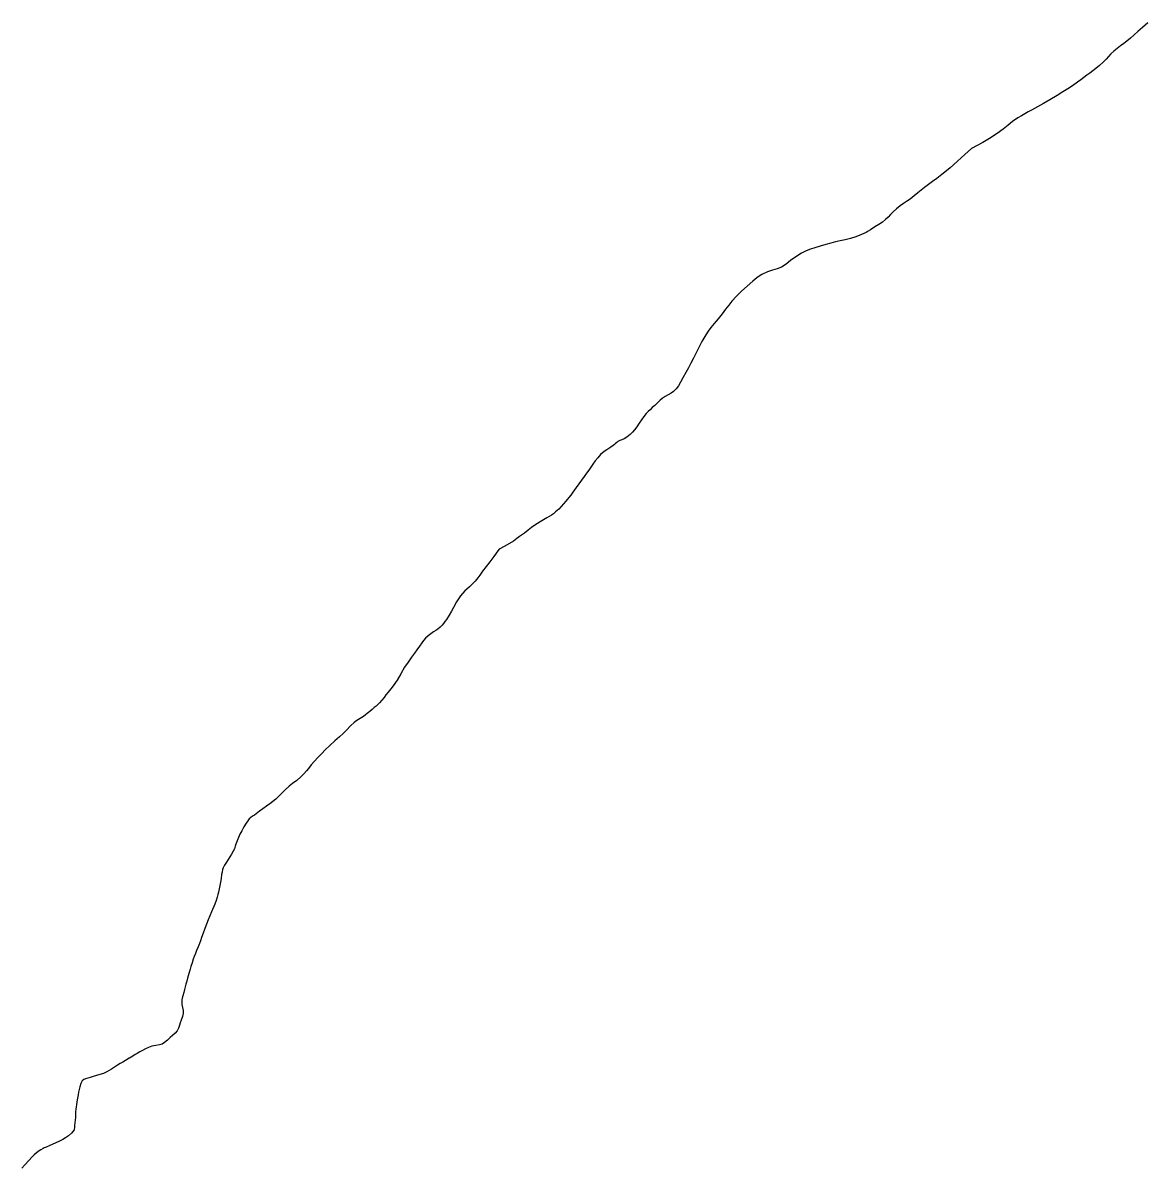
# Model space of a CAD drawing. Header units: inches. Extents: x 11258954 to 11313122, y 3645444 to 3695200.
# Drawn here: x 11303935 to 11305531, y 3659120 to 3660748 of the extents above; entities that cross this region are included whole.
import ezdxf

# ---------------------------------------------------------------- set-up
doc = ezdxf.new("R2010")
doc.units = ezdxf.units.IN
doc.header["$MEASUREMENT"] = 0
for name, color, linetype in [('SchoolBoardDistrict', 253, 'Continuous'), ('SchoolZone_Elementary', 251, 'Continuous'), ('SchoolZone_High', 63, 'Continuous'), ('SchoolZone_Middle', 154, 'Continuous')]:
    doc.layers.add(name, color=color, linetype=linetype)

msp = doc.modelspace()

# ---------------------------------------------------------------- linework, layer by layer
at = {"layer": 'SchoolBoardDistrict'}
msp.add_lwpolyline([(11305534.594, 3660748.375), (11305527.1875, 3660742.0625), (11305520.594, 3660736.3125), (11305515.0315, 3660731.3125), (11305510.0315, 3660726.8125), (11305504.969, 3660722.625), (11305500.5625, 3660719.3125), (11305495.9065, 3660715.8125), (11305491.0625, 3660712.125), (11305486.1565, 3660708), (11305482.1875, 3660704.1875), (11305478.7815, 3660700.5625), (11305475.2815, 3660696.75), (11305470.9375, 3660692.375), (11305465.6565, 3660687.5625), (11305460.875, 3660683.5625), (11305456.375, 3660680.125), (11305451.9065, 3660676.8125), (11305447.875, 3660673.8125), (11305443.6565, 3660670.6875), (11305439.219, 3660667.4375), (11305434.5, 3660664), (11305427.3125, 3660659), (11305420.6875, 3660654.6875), (11305413.75, 3660650.3125), (11305405.5, 3660645.1875), (11305395.125, 3660638.875), (11305386, 3660633.625), (11305377.469, 3660628.9375), (11305369.0625, 3660624.375), (11305364.4065, 3660621.8125), (11305359.625, 3660619.1875), (11305354.719, 3660616.25), (11305349.6565, 3660613.125), (11305342.219, 3660607.9375), (11305335.8125, 3660602.875), (11305328.969, 3660597.375), (11305320.219, 3660590.9375), (11305309.469, 3660583.8125), (11305300.125, 3660578.3125), (11305291.75, 3660573.875), (11305283.8125, 3660569.9375), (11305279.0625, 3660565.5625), (11305274.1875, 3660561.0625), (11305269.125, 3660556.375), (11305263.7815, 3660551.5), (11305258.375, 3660546.625), (11305253.4065, 3660542.25), (11305248.125, 3660537.8125), (11305241.7815, 3660532.6875), (11305234.6565, 3660527.25), (11305228.3125, 3660522.75), (11305222.469, 3660518.625), (11305216.9375, 3660514.5), (11305212.25, 3660510.6875), (11305207.375, 3660506.5625), (11305202.219, 3660502.25), (11305196.5315, 3660497.875), (11305191.5625, 3660494.375), (11305187.094, 3660491.4375), (11305182.469, 3660488.25), (11305177.125, 3660484.0625), (11305172.344, 3660479.75), (11305168.469, 3660475.75), (11305165.094, 3660472.125), (11305161.719, 3660468.8125), (11305157.25, 3660465.1875), (11305152.1565, 3660461.75), (11305146.5, 3660458.1875), (11305140.2815, 3660454.25), (11305136.875, 3660452.125), (11305133.844, 3660450.4375), (11305130.7815, 3660448.875), (11305127.2815, 3660447.25), (11305119.25, 3660444.0625), (11305111.594, 3660441.8125), (11305104.1875, 3660440), (11305097.0625, 3660438.4375), (11305090.469, 3660436.8125), (11305083.75, 3660435.0625), (11305076.5, 3660433.0625), (11305068.4375, 3660430.8125), (11305061.0625, 3660428.6875), (11305054.7815, 3660426.625), (11305048.719, 3660424.125), (11305042.0315, 3660420.8125), (11305033.7815, 3660415.6875), (11305026.625, 3660410.3125), (11305020.0315, 3660405.25), (11305013.4065, 3660401.1875), (11305007.344, 3660398.75), (11305000.7815, 3660396.6875), (11304993.5625, 3660394.1875), (11304985.594, 3660390.5625), (11304981.6565, 3660388.1875), (11304978.5, 3660385.9375), (11304975.719, 3660383.5625), (11304972.7815, 3660381), (11304964.6875, 3660373.9375), (11304956.844, 3660366.75), (11304949.5315, 3660359.5625), (11304942.969, 3660352.375), (11304938.5, 3660346.875), (11304934.094, 3660341.0625), (11304929.2815, 3660334.75), (11304923.5315, 3660327.5625), (11304920.5625, 3660324), (11304918.0625, 3660321.0625), (11304915.719, 3660318.1875), (11304913.125, 3660314.9375), (11304909.375, 3660309.8125), (11304906.094, 3660304.8125), (11304903.1875, 3660299.9375), (11304900.5315, 3660295.125), (11304897.6875, 3660289.625), (11304894.844, 3660284), (11304891.844, 3660278), (11304888.5, 3660271.5), (11304884.625, 3660264.1875), (11304881.1565, 3660257.875), (11304877.5625, 3660251.375), (11304873.3125, 3660243.5), (11304870.0315, 3660237.4375), (11304866.969, 3660232.1875), (11304863.7815, 3660227.875), (11304860.094, 3660224.25), (11304856.5315, 3660221.8125), (11304852.5625, 3660219.5), (11304848.2815, 3660217), (11304843.875, 3660214.0625), (11304840.9375, 3660211.75), (11304838.5, 3660209.5), (11304836.094, 3660207.125), (11304833.2815, 3660204.4375), (11304829.7815, 3660201.1875), (11304826.6875, 3660198.25), (11304823.875, 3660195.4375), (11304821.2815, 3660192.625), (11304817.9065, 3660188.375), (11304814.625, 3660183.8125), (11304811.25, 3660178.9375), (11304807.6565, 3660173.8125), (11304804.594, 3660169.6875), (11304801.6875, 3660166.125), (11304798.1875, 3660162.75), (11304793.4375, 3660159), (11304789.875, 3660156.8125), (11304786.6565, 3660155.4375), (11304783.719, 3660154.375), (11304781.0315, 3660153), (11304779.375, 3660151.75), (11304777.75, 3660150.3125), (11304776.0625, 3660148.75), (11304774.219, 3660147.1875), (11304771.094, 3660144.9375), (11304768.094, 3660143.125), (11304765, 3660141.25), (11304761.625, 3660139), (11304756.4375, 3660134.5625), (11304752.2815, 3660130), (11304748.719, 3660125.3125), (11304745.4065, 3660120.5625), (11304742.469, 3660116.4375), (11304739.4375, 3660112.25), (11304736.2815, 3660107.875), (11304733, 3660103.375), (11304729.0625, 3660097.8125), (11304725.5, 3660092.8125), (11304721.625, 3660087.375), (11304716.7815, 3660080.75), (11304713.8125, 3660076.75), (11304711.2815, 3660073.5), (11304709, 3660070.625), (11304706.7815, 3660067.9375), (11304703.7815, 3660064.4375), (11304700.469, 3660060.75), (11304696.719, 3660056.875), (11304692.375, 3660052.75), (11304689.25, 3660050.1875), (11304686.4065, 3660048.1875), (11304683.4375, 3660046.375), (11304679.969, 3660044.3125), (11304675.0625, 3660041.375), (11304670.594, 3660038.8125), (11304666.5, 3660036.4375), (11304662.75, 3660034.125), (11304658.094, 3660030.8125), (11304653.375, 3660027.125), (11304647.9065, 3660022.8125), (11304640.9375, 3660017.6875), (11304637.4065, 3660015.1875), (11304634.719, 3660013.125), (11304632.469, 3660011.125), (11304620.0315, 3660004.1875), (11304612.1875, 3660000), (11304610.2815, 3659997.375), (11304604.375, 3659989.4375), (11304598.625, 3659981.875), (11304593.6565, 3659975.375), (11304588.594, 3659968.5625), (11304584.625, 3659962.875), (11304581.8125, 3659959.0625), (11304578, 3659954.5), (11304573.625, 3659949.875), (11304569.9065, 3659946.3125), (11304566.344, 3659943.125), (11304563.219, 3659940.4375), (11304557.2815, 3659933.625), (11304551.5315, 3659924.8125), (11304547.0315, 3659916.6875), (11304544.25, 3659911.5625), (11304540.8125, 3659905.875), (11304537.0315, 3659900.0625), (11304534.9375, 3659897.125), (11304532.844, 3659894.375), (11304530.8125, 3659891.875), (11304528.0315, 3659889), (11304524.7815, 3659886.25), (11304522.0315, 3659884.25), (11304518.875, 3659882.25), (11304515.0315, 3659879.5625), (11304511.0315, 3659876.4375), (11304507.5625, 3659873.1875), (11304504.625, 3659869.875), (11304502.219, 3659866.875), (11304498.8125, 3659862.0625), (11304495.0315, 3659856.5), (11304491.8125, 3659851.875), (11304487.594, 3659846.1875), (11304482.625, 3659839.3125), (11304477.625, 3659831.875), (11304472.0625, 3659822.5625), (11304466.9065, 3659813.75), (11304461.4065, 3659805.625), (11304457.8125, 3659801.1875), (11304454, 3659796.6875), (11304450.8125, 3659792.625), (11304448.3125, 3659789.125), (11304445.344, 3659785.125), (11304442, 3659781.25), (11304439.5, 3659778.75), (11304436.9375, 3659776.5625), (11304434.4065, 3659774.4375), (11304431.5625, 3659772.0625), (11304428.6565, 3659769.625), (11304426.4065, 3659767.625), (11304424.469, 3659766), (11304421.875, 3659764.0625), (11304419, 3659762.0625), (11304414.25, 3659758.9375), (11304409.875, 3659756.125), (11304406, 3659753.4375), (11304400.469, 3659748.5), (11304394.844, 3659742.625), (11304390.4065, 3659737.8125), (11304385.219, 3659732.9375), (11304378.4065, 3659727.125), (11304371.219, 3659720.8125), (11304364.875, 3659714.75), (11304359.1875, 3659708.9375), (11304354, 3659703.4375), (11304349.469, 3659698.5), (11304344.719, 3659692.9375), (11304340.8125, 3659688.0625), (11304337.9375, 3659684.375), (11304334.344, 3659680.25), (11304330.1875, 3659676.0625), (11304324.1875, 3659670.9375), (11304318.375, 3659666.5), (11304313.594, 3659662.8125), (11304307.6875, 3659657.375), (11304300.844, 3659650.5625), (11304294.4065, 3659644.4375), (11304290.4065, 3659641.1875), (11304285.875, 3659637.8125), (11304281.1875, 3659634.4375), (11304276.1875, 3659630.75), (11304271.344, 3659627.125), (11304266.594, 3659623.625), (11304263.969, 3659621.75), (11304261.25, 3659619.9375), (11304259, 3659618.4375), (11304256.75, 3659616.4375), (11304254.4375, 3659613.5625), (11304252.1875, 3659610.25), (11304248.8125, 3659604.75), (11304245.9375, 3659599.4375), (11304243.4065, 3659594.4375), (11304241.3125, 3659589.8125), (11304239.2815, 3659584.8125), (11304237.7815, 3659580.4375), (11304236.8125, 3659577.375), (11304235.5625, 3659573.875), (11304234, 3659570.25), (11304231.6565, 3659565.9375), (11304229.094, 3659562.0625), (11304226.594, 3659558.4375), (11304224.125, 3659554.5625), (11304221.6875, 3659550.375), (11304219.7815, 3659546.8125), (11304218.7815, 3659544.0625), (11304218, 3659540.6875), (11304217.375, 3659537), (11304216.5625, 3659531.5625), (11304215.844, 3659526.4375), (11304215, 3659521.4375), (11304214.0315, 3659516.8125), (11304213, 3659512.1875), (11304212.1875, 3659508.625), (11304211.1875, 3659505), (11304209.625, 3659500.3125), (11304207.7815, 3659495), (11304202.9065, 3659483.875), (11304198.094, 3659472.4375), (11304193.375, 3659460.1875), (11304191.094, 3659453.8125), (11304188.969, 3659447.6875), (11304187.375, 3659443), (11304185.9375, 3659439.1875), (11304183.9375, 3659434.25), (11304181.7815, 3659429), (11304180.0315, 3659424.75), (11304178.4375, 3659420.6875), (11304176.969, 3659416.625), (11304175.3125, 3659411.5), (11304173.75, 3659406.3125), (11304172.594, 3659402.375), (11304171.219, 3659397.8125), (11304169.4065, 3659391.6875), (11304167.6875, 3659385.5), (11304166.5, 3659381.0625), (11304165.5, 3659377.1875), (11304164.594, 3659373.375), (11304163.5625, 3659369.125), (11304162.4065, 3659364.75), (11304161.375, 3659361.1875), (11304160.9065, 3659358.75), (11304160.75, 3659355.6875), (11304160.969, 3659352.375), (11304161.75, 3659347.875), (11304162.5625, 3659343.75), (11304162.7815, 3659339.8125), (11304161.625, 3659335.0625), (11304159.6875, 3659330.125), (11304158.1875, 3659326), (11304157.25, 3659322.75), (11304155.875, 3659318.8125), (11304153.969, 3659315), (11304151.125, 3659311.25), (11304147.75, 3659308.1875), (11304144.1875, 3659305.1875), (11304140.1875, 3659301.75), (11304136.1875, 3659298.375), (11304132.969, 3659296), (11304129.0315, 3659294.6875), (11304123.625, 3659293.875), (11304117.969, 3659292.8125), (11304113.3125, 3659291.25), (11304109.0625, 3659289.1875), (11304104.7815, 3659286.8125), (11304100.9375, 3659284.6875), (11304097.25, 3659282.6875), (11304094.5625, 3659281.1875), (11304090.9375, 3659278.9375), (11304086.4965, 3659276.1085), (11304086.0315, 3659275.8125), (11304080.7815, 3659272.5625), (11304076.7815, 3659270.25), (11304074.198, 3659268.8525), (11304072.969, 3659268.1875), (11304069.1565, 3659266), (11304064.8125, 3659263.3125), (11304060.625, 3659260.5), (11304057.5625, 3659258.1875), (11304054.1875, 3659256.25), (11304049.2815, 3659254.25), (11304043.969, 3659252.5625), (11304039.2815, 3659251.25), (11304034.844, 3659250), (11304030.375, 3659248.5625), (11304027.125, 3659247.375), (11304023.9375, 3659246.3125), (11304022.8125, 3659246), (11304021.375, 3659245.5625), (11304019.0625, 3659243.625), (11304017.1875, 3659239.6875), (11304015.75, 3659235.1875), (11304014.6565, 3659231.25), (11304013.844, 3659227.625), (11304013.1565, 3659224), (11304012.375, 3659218.9375), (11304011.6565, 3659213.8125), (11304010.969, 3659209.75), (11304010.4375, 3659206.8125), (11304009.9375, 3659203.1875), (11304009.5625, 3659199.375), (11304009.4375, 3659195.5), (11304009.375, 3659191.75), (11304009.1565, 3659187.75), (11304008.6875, 3659183.9375), (11304008.2815, 3659180.3125), (11304008.375, 3659177.5625), (11304007.4375, 3659173.8125), (11304004.0315, 3659169.4375), (11303999.5625, 3659165.375), (11303995.5625, 3659162.5625), (11303991.6565, 3659160.4375), (11303987.75, 3659158.5625), (11303980.5625, 3659155.1875), (11303973.1565, 3659151.75), (11303966.75, 3659149), (11303964.969, 3659148.1875), (11303963.625, 3659147.625), (11303960.094, 3659145.6875), (11303956.5625, 3659143.375), (11303953.4375, 3659140.875), (11303950.6565, 3659138.3125), (11303948.1565, 3659135.75), (11303943.0315, 3659130.3125), (11303937.6875, 3659124.4375), (11303933.344, 3659119.5625)], dxfattribs=at)
at = {"layer": 'SchoolZone_Elementary'}
msp.add_polyline3d([(11305534.594, 3660748.375, 0), (11305527.1875, 3660742.0625, 0), (11305520.594, 3660736.3125, 0), (11305515.0315, 3660731.3125, 0), (11305510.0315, 3660726.8125, 0), (11305504.969, 3660722.625, 0), (11305500.5625, 3660719.3125, 0), (11305495.9065, 3660715.8125, 0), (11305491.0625, 3660712.125, 0), (11305486.1565, 3660708, 0), (11305482.1875, 3660704.1875, 0), (11305478.7815, 3660700.5625, 0), (11305475.2815, 3660696.75, 0), (11305470.9375, 3660692.375, 0), (11305465.6565, 3660687.5625, 0), (11305460.875, 3660683.5625, 0), (11305456.375, 3660680.125, 0), (11305451.9065, 3660676.8125, 0), (11305447.875, 3660673.8125, 0), (11305443.6565, 3660670.6875, 0), (11305439.219, 3660667.4375, 0), (11305434.5, 3660664, 0), (11305427.3125, 3660659, 0), (11305420.6875, 3660654.6875, 0), (11305413.75, 3660650.3125, 0), (11305405.5, 3660645.1875, 0), (11305395.125, 3660638.875, 0), (11305386, 3660633.625, 0), (11305377.469, 3660628.9375, 0), (11305369.0625, 3660624.375, 0), (11305364.4065, 3660621.8125, 0), (11305359.625, 3660619.1875, 0), (11305354.719, 3660616.25, 0), (11305349.6565, 3660613.125, 0), (11305342.219, 3660607.9375, 0), (11305335.8125, 3660602.875, 0), (11305328.969, 3660597.375, 0), (11305320.219, 3660590.9375, 0), (11305309.469, 3660583.8125, 0), (11305300.125, 3660578.3125, 0), (11305291.75, 3660573.875, 0), (11305283.8125, 3660569.9375, 0), (11305279.0625, 3660565.5625, 0), (11305274.1875, 3660561.0625, 0), (11305269.125, 3660556.375, 0), (11305263.7815, 3660551.5, 0), (11305258.375, 3660546.625, 0), (11305253.4065, 3660542.25, 0), (11305248.125, 3660537.8125, 0), (11305241.7815, 3660532.6875, 0), (11305234.6565, 3660527.25, 0), (11305228.3125, 3660522.75, 0), (11305222.469, 3660518.625, 0), (11305216.9375, 3660514.5, 0), (11305212.25, 3660510.6875, 0), (11305207.375, 3660506.5625, 0), (11305202.219, 3660502.25, 0), (11305196.5315, 3660497.875, 0), (11305191.5625, 3660494.375, 0), (11305187.094, 3660491.4375, 0), (11305182.469, 3660488.25, 0), (11305177.125, 3660484.0625, 0), (11305172.344, 3660479.75, 0), (11305168.469, 3660475.75, 0), (11305165.094, 3660472.125, 0), (11305161.719, 3660468.8125, 0), (11305157.25, 3660465.1875, 0), (11305152.1565, 3660461.75, 0), (11305146.5, 3660458.1875, 0), (11305140.2815, 3660454.25, 0), (11305136.875, 3660452.125, 0), (11305133.844, 3660450.4375, 0), (11305130.7815, 3660448.875, 0), (11305127.2815, 3660447.25, 0), (11305119.25, 3660444.0625, 0), (11305111.594, 3660441.8125, 0), (11305104.1875, 3660440, 0), (11305097.0625, 3660438.4375, 0), (11305090.469, 3660436.8125, 0), (11305083.75, 3660435.0625, 0), (11305076.5, 3660433.0625, 0), (11305068.4375, 3660430.8125, 0), (11305061.0625, 3660428.6875, 0), (11305054.7815, 3660426.625, 0), (11305048.719, 3660424.125, 0), (11305042.0315, 3660420.8125, 0), (11305033.7815, 3660415.6875, 0), (11305026.625, 3660410.3125, 0), (11305020.0315, 3660405.25, 0), (11305013.4065, 3660401.1875, 0), (11305007.344, 3660398.75, 0), (11305000.7815, 3660396.6875, 0), (11304993.5625, 3660394.1875, 0), (11304985.594, 3660390.5625, 0), (11304981.6565, 3660388.1875, 0), (11304978.5, 3660385.9375, 0), (11304975.719, 3660383.5625, 0), (11304972.7815, 3660381, 0), (11304964.6875, 3660373.9375, 0), (11304956.844, 3660366.75, 0), (11304949.5315, 3660359.5625, 0), (11304942.969, 3660352.375, 0), (11304938.5, 3660346.875, 0), (11304934.094, 3660341.0625, 0), (11304929.2815, 3660334.75, 0), (11304923.5315, 3660327.5625, 0), (11304920.5625, 3660324, 0), (11304918.0625, 3660321.0625, 0), (11304915.719, 3660318.1875, 0), (11304913.125, 3660314.9375, 0), (11304909.375, 3660309.8125, 0), (11304906.094, 3660304.8125, 0), (11304903.1875, 3660299.9375, 0), (11304900.5315, 3660295.125, 0), (11304897.6875, 3660289.625, 0), (11304894.844, 3660284, 0), (11304891.844, 3660278, 0), (11304888.5, 3660271.5, 0), (11304884.625, 3660264.1875, 0), (11304881.1565, 3660257.875, 0), (11304877.5625, 3660251.375, 0), (11304873.3125, 3660243.5, 0), (11304870.0315, 3660237.4375, 0), (11304866.969, 3660232.1875, 0), (11304863.7815, 3660227.875, 0), (11304860.094, 3660224.25, 0), (11304856.5315, 3660221.8125, 0), (11304852.5625, 3660219.5, 0), (11304848.2815, 3660217, 0), (11304843.875, 3660214.0625, 0), (11304840.9375, 3660211.75, 0), (11304838.5, 3660209.5, 0), (11304836.094, 3660207.125, 0), (11304833.2815, 3660204.4375, 0), (11304829.7815, 3660201.1875, 0), (11304826.6875, 3660198.25, 0), (11304823.875, 3660195.4375, 0), (11304821.2815, 3660192.625, 0), (11304817.9065, 3660188.375, 0), (11304814.625, 3660183.8125, 0), (11304811.25, 3660178.9375, 0), (11304807.6565, 3660173.8125, 0), (11304804.594, 3660169.6875, 0), (11304801.6875, 3660166.125, 0), (11304798.1875, 3660162.75, 0), (11304793.4375, 3660159, 0), (11304789.875, 3660156.8125, 0), (11304786.6565, 3660155.4375, 0), (11304783.719, 3660154.375, 0), (11304781.0315, 3660153, 0), (11304779.375, 3660151.75, 0), (11304777.75, 3660150.3125, 0), (11304776.0625, 3660148.75, 0), (11304774.219, 3660147.1875, 0), (11304771.094, 3660144.9375, 0), (11304768.094, 3660143.125, 0), (11304765, 3660141.25, 0), (11304761.625, 3660139, 0), (11304756.4375, 3660134.5625, 0), (11304752.2815, 3660130, 0), (11304748.719, 3660125.3125, 0), (11304745.4065, 3660120.5625, 0), (11304742.469, 3660116.4375, 0), (11304739.4375, 3660112.25, 0), (11304736.2815, 3660107.875, 0), (11304733, 3660103.375, 0), (11304729.0625, 3660097.8125, 0), (11304725.5, 3660092.8125, 0), (11304721.625, 3660087.375, 0), (11304716.7815, 3660080.75, 0), (11304713.8125, 3660076.75, 0), (11304711.2815, 3660073.5, 0), (11304709, 3660070.625, 0), (11304706.7815, 3660067.9375, 0), (11304703.7815, 3660064.4375, 0), (11304700.469, 3660060.75, 0), (11304696.719, 3660056.875, 0), (11304692.375, 3660052.75, 0), (11304689.25, 3660050.1875, 0), (11304686.4065, 3660048.1875, 0), (11304683.4375, 3660046.375, 0), (11304679.969, 3660044.3125, 0), (11304675.0625, 3660041.375, 0), (11304670.594, 3660038.8125, 0), (11304666.5, 3660036.4375, 0), (11304662.75, 3660034.125, 0), (11304658.094, 3660030.8125, 0), (11304653.375, 3660027.125, 0), (11304647.9065, 3660022.8125, 0), (11304640.9375, 3660017.6875, 0), (11304637.4065, 3660015.1875, 0), (11304634.719, 3660013.125, 0), (11304632.469, 3660011.125, 0), (11304620.0315, 3660004.1875, 0), (11304612.1875, 3660000, 0), (11304610.2815, 3659997.375, 0), (11304604.375, 3659989.4375, 0), (11304598.625, 3659981.875, 0), (11304593.6565, 3659975.375, 0), (11304588.594, 3659968.5625, 0), (11304584.625, 3659962.875, 0), (11304581.8125, 3659959.0625, 0), (11304578, 3659954.5, 0), (11304573.625, 3659949.875, 0), (11304569.9065, 3659946.3125, 0), (11304566.344, 3659943.125, 0), (11304563.219, 3659940.4375, 0), (11304557.2815, 3659933.625, 0), (11304551.5315, 3659924.8125, 0), (11304547.0315, 3659916.6875, 0), (11304544.25, 3659911.5625, 0), (11304540.8125, 3659905.875, 0), (11304537.0315, 3659900.0625, 0), (11304534.9375, 3659897.125, 0), (11304532.844, 3659894.375, 0), (11304530.8125, 3659891.875, 0), (11304528.0315, 3659889, 0), (11304524.7815, 3659886.25, 0), (11304522.0315, 3659884.25, 0), (11304518.875, 3659882.25, 0), (11304515.0315, 3659879.5625, 0), (11304511.0315, 3659876.4375, 0), (11304507.5625, 3659873.1875, 0), (11304504.625, 3659869.875, 0), (11304502.219, 3659866.875, 0), (11304498.8125, 3659862.0625, 0), (11304495.0315, 3659856.5, 0), (11304491.8125, 3659851.875, 0), (11304487.594, 3659846.1875, 0), (11304482.625, 3659839.3125, 0), (11304477.625, 3659831.875, 0), (11304472.0625, 3659822.5625, 0), (11304466.9065, 3659813.75, 0), (11304461.4065, 3659805.625, 0), (11304457.8125, 3659801.1875, 0), (11304454, 3659796.6875, 0), (11304450.8125, 3659792.625, 0), (11304448.3125, 3659789.125, 0), (11304445.344, 3659785.125, 0), (11304442, 3659781.25, 0), (11304439.5, 3659778.75, 0), (11304436.9375, 3659776.5625, 0), (11304434.4065, 3659774.4375, 0), (11304431.5625, 3659772.0625, 0), (11304428.6565, 3659769.625, 0), (11304426.4065, 3659767.625, 0), (11304424.469, 3659766, 0), (11304421.875, 3659764.0625, 0), (11304419, 3659762.0625, 0), (11304414.25, 3659758.9375, 0), (11304409.875, 3659756.125, 0), (11304406, 3659753.4375, 0), (11304400.469, 3659748.5, 0), (11304394.844, 3659742.625, 0), (11304390.4065, 3659737.8125, 0), (11304385.219, 3659732.9375, 0), (11304378.4065, 3659727.125, 0), (11304371.219, 3659720.8125, 0), (11304364.875, 3659714.75, 0), (11304359.1875, 3659708.9375, 0), (11304354, 3659703.4375, 0), (11304349.469, 3659698.5, 0), (11304344.719, 3659692.9375, 0), (11304340.8125, 3659688.0625, 0), (11304337.9375, 3659684.375, 0), (11304334.344, 3659680.25, 0), (11304330.1875, 3659676.0625, 0), (11304324.1875, 3659670.9375, 0), (11304318.375, 3659666.5, 0), (11304313.594, 3659662.8125, 0), (11304307.6875, 3659657.375, 0), (11304300.844, 3659650.5625, 0), (11304294.4065, 3659644.4375, 0), (11304290.4065, 3659641.1875, 0), (11304285.875, 3659637.8125, 0), (11304281.1875, 3659634.4375, 0), (11304276.1875, 3659630.75, 0), (11304271.344, 3659627.125, 0), (11304266.594, 3659623.625, 0), (11304263.969, 3659621.75, 0), (11304261.25, 3659619.9375, 0), (11304259, 3659618.4375, 0), (11304256.75, 3659616.4375, 0), (11304254.4375, 3659613.5625, 0), (11304252.1875, 3659610.25, 0), (11304248.8125, 3659604.75, 0), (11304245.9375, 3659599.4375, 0), (11304243.4065, 3659594.4375, 0), (11304241.3125, 3659589.8125, 0), (11304239.2815, 3659584.8125, 0), (11304237.7815, 3659580.4375, 0), (11304236.8125, 3659577.375, 0), (11304235.5625, 3659573.875, 0), (11304234, 3659570.25, 0), (11304231.6565, 3659565.9375, 0), (11304229.094, 3659562.0625, 0), (11304226.594, 3659558.4375, 0), (11304224.125, 3659554.5625, 0), (11304221.6875, 3659550.375, 0), (11304219.7815, 3659546.8125, 0), (11304218.7815, 3659544.0625, 0), (11304218, 3659540.6875, 0), (11304217.375, 3659537, 0), (11304216.5625, 3659531.5625, 0), (11304215.844, 3659526.4375, 0), (11304215, 3659521.4375, 0), (11304214.0315, 3659516.8125, 0), (11304213, 3659512.1875, 0), (11304212.1875, 3659508.625, 0), (11304211.1875, 3659505, 0), (11304209.625, 3659500.3125, 0), (11304207.7815, 3659495, 0), (11304202.9065, 3659483.875, 0), (11304198.094, 3659472.4375, 0), (11304193.375, 3659460.1875, 0), (11304191.094, 3659453.8125, 0), (11304188.969, 3659447.6875, 0), (11304187.375, 3659443, 0), (11304185.9375, 3659439.1875, 0), (11304183.9375, 3659434.25, 0), (11304181.7815, 3659429, 0), (11304180.0315, 3659424.75, 0), (11304178.4375, 3659420.6875, 0), (11304176.969, 3659416.625, 0), (11304175.3125, 3659411.5, 0), (11304173.75, 3659406.3125, 0), (11304172.594, 3659402.375, 0), (11304171.219, 3659397.8125, 0), (11304169.4065, 3659391.6875, 0), (11304167.8045, 3659385.9205, 0), (11304167.6875, 3659385.5, 0), (11304166.5, 3659381.0625, 0), (11304165.5, 3659377.1875, 0), (11304164.594, 3659373.375, 0), (11304163.5625, 3659369.125, 0), (11304162.4065, 3659364.75, 0), (11304161.375, 3659361.1875, 0), (11304160.9065, 3659358.75, 0), (11304160.75, 3659355.6875, 0), (11304160.969, 3659352.375, 0), (11304161.75, 3659347.875, 0), (11304162.5625, 3659343.75, 0), (11304162.7815, 3659339.8125, 0), (11304161.625, 3659335.0625, 0), (11304159.6875, 3659330.125, 0), (11304158.1875, 3659326, 0), (11304157.25, 3659322.75, 0), (11304155.875, 3659318.8125, 0), (11304153.969, 3659315, 0), (11304151.125, 3659311.25, 0), (11304147.75, 3659308.1875, 0), (11304144.1875, 3659305.1875, 0), (11304140.1875, 3659301.75, 0), (11304136.1875, 3659298.375, 0), (11304132.969, 3659296, 0), (11304129.0315, 3659294.6875, 0), (11304123.625, 3659293.875, 0), (11304117.969, 3659292.8125, 0), (11304113.3125, 3659291.25, 0), (11304109.0625, 3659289.1875, 0), (11304104.7815, 3659286.8125, 0), (11304100.9375, 3659284.6875, 0), (11304097.25, 3659282.6875, 0), (11304094.5625, 3659281.1875, 0), (11304090.9375, 3659278.9375, 0), (11304086.0315, 3659275.8125, 0), (11304080.7815, 3659272.5625, 0), (11304076.7815, 3659270.25, 0), (11304072.969, 3659268.1875, 0), (11304069.1565, 3659266, 0), (11304064.8125, 3659263.3125, 0), (11304060.625, 3659260.5, 0), (11304057.5625, 3659258.1875, 0), (11304054.1875, 3659256.25, 0), (11304049.2815, 3659254.25, 0), (11304043.969, 3659252.5625, 0), (11304039.2815, 3659251.25, 0), (11304034.844, 3659250, 0), (11304030.375, 3659248.5625, 0), (11304027.125, 3659247.375, 0), (11304023.9375, 3659246.3125, 0), (11304023.048, 3659246.0655, 0), (11304022.8125, 3659246, 0), (11304021.375, 3659245.5625, 0), (11304019.0625, 3659243.625, 0), (11304017.1875, 3659239.6875, 0), (11304015.75, 3659235.1875, 0), (11304014.6565, 3659231.25, 0), (11304013.844, 3659227.625, 0), (11304013.1565, 3659224, 0), (11304012.375, 3659218.9375, 0), (11304011.6565, 3659213.8125, 0), (11304010.969, 3659209.75, 0), (11304010.4375, 3659206.8125, 0), (11304009.9375, 3659203.1875, 0), (11304009.5625, 3659199.375, 0), (11304009.4375, 3659195.5, 0), (11304009.375, 3659191.75, 0), (11304009.1565, 3659187.75, 0), (11304008.6875, 3659183.9375, 0), (11304008.2815, 3659180.3125, 0), (11304008.375, 3659177.5625, 0), (11304007.4375, 3659173.8125, 0), (11304004.0315, 3659169.4375, 0), (11303999.5625, 3659165.375, 0), (11303995.5625, 3659162.5625, 0), (11303991.6565, 3659160.4375, 0), (11303987.75, 3659158.5625, 0), (11303980.5625, 3659155.1875, 0), (11303973.1565, 3659151.75, 0), (11303966.75, 3659149, 0), (11303964.969, 3659148.1875, 0), (11303963.625, 3659147.625, 0), (11303960.094, 3659145.6875, 0), (11303956.5625, 3659143.375, 0), (11303953.4375, 3659140.875, 0), (11303950.6565, 3659138.3125, 0), (11303948.1565, 3659135.75, 0), (11303943.0315, 3659130.3125, 0), (11303937.6875, 3659124.4375, 0), (11303933.344, 3659119.5625, 0)], dxfattribs=at)
at = {"layer": 'SchoolZone_High'}
msp.add_polyline3d([(11305534.594, 3660748.375, 0), (11305527.1875, 3660742.0625, 0), (11305520.594, 3660736.3125, 0), (11305515.0315, 3660731.3125, 0), (11305510.0315, 3660726.8125, 0), (11305504.969, 3660722.625, 0), (11305500.5625, 3660719.3125, 0), (11305495.9065, 3660715.8125, 0), (11305491.0625, 3660712.125, 0), (11305486.1565, 3660708, 0), (11305482.1875, 3660704.1875, 0), (11305478.7815, 3660700.5625, 0), (11305475.2815, 3660696.75, 0), (11305470.9375, 3660692.375, 0), (11305465.6565, 3660687.5625, 0), (11305460.875, 3660683.5625, 0), (11305456.375, 3660680.125, 0), (11305451.9065, 3660676.8125, 0), (11305447.875, 3660673.8125, 0), (11305443.6565, 3660670.6875, 0), (11305439.219, 3660667.4375, 0), (11305434.5, 3660664, 0), (11305427.3125, 3660659, 0), (11305420.6875, 3660654.6875, 0), (11305413.75, 3660650.3125, 0), (11305405.5, 3660645.1875, 0), (11305395.125, 3660638.875, 0), (11305386, 3660633.625, 0), (11305377.469, 3660628.9375, 0), (11305369.0625, 3660624.375, 0), (11305364.4065, 3660621.8125, 0), (11305359.625, 3660619.1875, 0), (11305354.719, 3660616.25, 0), (11305349.6565, 3660613.125, 0), (11305342.219, 3660607.9375, 0), (11305335.8125, 3660602.875, 0), (11305328.969, 3660597.375, 0), (11305320.219, 3660590.9375, 0), (11305309.469, 3660583.8125, 0), (11305300.125, 3660578.3125, 0), (11305291.75, 3660573.875, 0), (11305283.8125, 3660569.9375, 0), (11305279.0625, 3660565.5625, 0), (11305274.1875, 3660561.0625, 0), (11305269.125, 3660556.375, 0), (11305263.7815, 3660551.5, 0), (11305258.375, 3660546.625, 0), (11305253.4065, 3660542.25, 0), (11305248.125, 3660537.8125, 0), (11305241.7815, 3660532.6875, 0), (11305234.6565, 3660527.25, 0), (11305228.3125, 3660522.75, 0), (11305222.469, 3660518.625, 0), (11305216.9375, 3660514.5, 0), (11305212.25, 3660510.6875, 0), (11305207.375, 3660506.5625, 0), (11305202.219, 3660502.25, 0), (11305196.5315, 3660497.875, 0), (11305191.5625, 3660494.375, 0), (11305187.094, 3660491.4375, 0), (11305182.469, 3660488.25, 0), (11305177.125, 3660484.0625, 0), (11305172.344, 3660479.75, 0), (11305168.469, 3660475.75, 0), (11305165.094, 3660472.125, 0), (11305161.719, 3660468.8125, 0), (11305157.25, 3660465.1875, 0), (11305152.1565, 3660461.75, 0), (11305146.5, 3660458.1875, 0), (11305140.2815, 3660454.25, 0), (11305136.875, 3660452.125, 0), (11305133.844, 3660450.4375, 0), (11305130.7815, 3660448.875, 0), (11305127.2815, 3660447.25, 0), (11305119.25, 3660444.0625, 0), (11305111.594, 3660441.8125, 0), (11305104.1875, 3660440, 0), (11305097.0625, 3660438.4375, 0), (11305090.469, 3660436.8125, 0), (11305083.75, 3660435.0625, 0), (11305076.5, 3660433.0625, 0), (11305068.4375, 3660430.8125, 0), (11305061.0625, 3660428.6875, 0), (11305054.7815, 3660426.625, 0), (11305048.719, 3660424.125, 0), (11305042.0315, 3660420.8125, 0), (11305033.7815, 3660415.6875, 0), (11305026.625, 3660410.3125, 0), (11305020.0315, 3660405.25, 0), (11305013.4065, 3660401.1875, 0), (11305007.344, 3660398.75, 0), (11305000.7815, 3660396.6875, 0), (11304993.5625, 3660394.1875, 0), (11304985.594, 3660390.5625, 0), (11304981.6565, 3660388.1875, 0), (11304978.5, 3660385.9375, 0), (11304975.719, 3660383.5625, 0), (11304972.7815, 3660381, 0), (11304964.6875, 3660373.9375, 0), (11304956.844, 3660366.75, 0), (11304949.5315, 3660359.5625, 0), (11304942.969, 3660352.375, 0), (11304938.5, 3660346.875, 0), (11304934.094, 3660341.0625, 0), (11304929.2815, 3660334.75, 0), (11304923.5315, 3660327.5625, 0), (11304920.5625, 3660324, 0), (11304918.0625, 3660321.0625, 0), (11304915.719, 3660318.1875, 0), (11304913.125, 3660314.9375, 0), (11304909.375, 3660309.8125, 0), (11304906.094, 3660304.8125, 0), (11304903.1875, 3660299.9375, 0), (11304900.5315, 3660295.125, 0), (11304897.6875, 3660289.625, 0), (11304894.844, 3660284, 0), (11304891.844, 3660278, 0), (11304888.5, 3660271.5, 0), (11304884.625, 3660264.1875, 0), (11304881.1565, 3660257.875, 0), (11304877.5625, 3660251.375, 0), (11304873.3125, 3660243.5, 0), (11304870.0315, 3660237.4375, 0), (11304866.969, 3660232.1875, 0), (11304863.7815, 3660227.875, 0), (11304860.094, 3660224.25, 0), (11304856.5315, 3660221.8125, 0), (11304852.5625, 3660219.5, 0), (11304848.2815, 3660217, 0), (11304843.875, 3660214.0625, 0), (11304840.9375, 3660211.75, 0), (11304838.5, 3660209.5, 0), (11304836.094, 3660207.125, 0), (11304833.2815, 3660204.4375, 0), (11304829.7815, 3660201.1875, 0), (11304826.6875, 3660198.25, 0), (11304823.875, 3660195.4375, 0), (11304821.2815, 3660192.625, 0), (11304817.9065, 3660188.375, 0), (11304814.625, 3660183.8125, 0), (11304811.25, 3660178.9375, 0), (11304807.6565, 3660173.8125, 0), (11304804.594, 3660169.6875, 0), (11304801.6875, 3660166.125, 0), (11304798.1875, 3660162.75, 0), (11304793.4375, 3660159, 0), (11304789.875, 3660156.8125, 0), (11304786.6565, 3660155.4375, 0), (11304783.719, 3660154.375, 0), (11304781.0315, 3660153, 0), (11304779.375, 3660151.75, 0), (11304777.75, 3660150.3125, 0), (11304776.0625, 3660148.75, 0), (11304774.219, 3660147.1875, 0), (11304771.094, 3660144.9375, 0), (11304768.094, 3660143.125, 0), (11304765, 3660141.25, 0), (11304761.625, 3660139, 0), (11304756.4375, 3660134.5625, 0), (11304752.2815, 3660130, 0), (11304748.719, 3660125.3125, 0), (11304745.4065, 3660120.5625, 0), (11304742.469, 3660116.4375, 0), (11304739.4375, 3660112.25, 0), (11304736.2815, 3660107.875, 0), (11304733, 3660103.375, 0), (11304729.0625, 3660097.8125, 0), (11304725.5, 3660092.8125, 0), (11304721.625, 3660087.375, 0), (11304716.7815, 3660080.75, 0), (11304713.8125, 3660076.75, 0), (11304711.2815, 3660073.5, 0), (11304709, 3660070.625, 0), (11304706.7815, 3660067.9375, 0), (11304703.7815, 3660064.4375, 0), (11304700.469, 3660060.75, 0), (11304696.719, 3660056.875, 0), (11304692.375, 3660052.75, 0), (11304689.25, 3660050.1875, 0), (11304686.4065, 3660048.1875, 0), (11304683.4375, 3660046.375, 0), (11304679.969, 3660044.3125, 0), (11304675.0625, 3660041.375, 0), (11304670.594, 3660038.8125, 0), (11304666.5, 3660036.4375, 0), (11304662.75, 3660034.125, 0), (11304658.094, 3660030.8125, 0), (11304653.375, 3660027.125, 0), (11304647.9065, 3660022.8125, 0), (11304640.9375, 3660017.6875, 0), (11304637.4065, 3660015.1875, 0), (11304634.719, 3660013.125, 0), (11304632.469, 3660011.125, 0), (11304620.0315, 3660004.1875, 0), (11304612.1875, 3660000, 0), (11304610.2815, 3659997.375, 0), (11304604.375, 3659989.4375, 0), (11304598.625, 3659981.875, 0), (11304593.6565, 3659975.375, 0), (11304588.594, 3659968.5625, 0), (11304584.625, 3659962.875, 0), (11304581.8125, 3659959.0625, 0), (11304578, 3659954.5, 0), (11304573.625, 3659949.875, 0), (11304569.9065, 3659946.3125, 0), (11304566.344, 3659943.125, 0), (11304563.219, 3659940.4375, 0), (11304557.2815, 3659933.625, 0), (11304551.5315, 3659924.8125, 0), (11304547.0315, 3659916.6875, 0), (11304544.25, 3659911.5625, 0), (11304540.8125, 3659905.875, 0), (11304537.0315, 3659900.0625, 0), (11304534.9375, 3659897.125, 0), (11304532.844, 3659894.375, 0), (11304530.8125, 3659891.875, 0), (11304528.0315, 3659889, 0), (11304524.7815, 3659886.25, 0), (11304522.0315, 3659884.25, 0), (11304518.875, 3659882.25, 0), (11304515.0315, 3659879.5625, 0), (11304511.0315, 3659876.4375, 0), (11304507.5625, 3659873.1875, 0), (11304504.625, 3659869.875, 0), (11304502.219, 3659866.875, 0), (11304498.8125, 3659862.0625, 0), (11304495.0315, 3659856.5, 0), (11304491.8125, 3659851.875, 0), (11304487.594, 3659846.1875, 0), (11304482.625, 3659839.3125, 0), (11304477.625, 3659831.875, 0), (11304472.0625, 3659822.5625, 0), (11304466.9065, 3659813.75, 0), (11304461.4065, 3659805.625, 0), (11304457.8125, 3659801.1875, 0), (11304454, 3659796.6875, 0), (11304450.8125, 3659792.625, 0), (11304448.3125, 3659789.125, 0), (11304445.344, 3659785.125, 0), (11304442, 3659781.25, 0), (11304439.5, 3659778.75, 0), (11304436.9375, 3659776.5625, 0), (11304434.4065, 3659774.4375, 0), (11304431.5625, 3659772.0625, 0), (11304428.6565, 3659769.625, 0), (11304426.4065, 3659767.625, 0), (11304424.469, 3659766, 0), (11304421.875, 3659764.0625, 0), (11304419, 3659762.0625, 0), (11304414.25, 3659758.9375, 0), (11304409.875, 3659756.125, 0), (11304406, 3659753.4375, 0), (11304400.469, 3659748.5, 0), (11304394.844, 3659742.625, 0), (11304390.4065, 3659737.8125, 0), (11304385.219, 3659732.9375, 0), (11304378.4065, 3659727.125, 0), (11304371.219, 3659720.8125, 0), (11304364.875, 3659714.75, 0), (11304359.1875, 3659708.9375, 0), (11304354, 3659703.4375, 0), (11304349.469, 3659698.5, 0), (11304344.719, 3659692.9375, 0), (11304340.8125, 3659688.0625, 0), (11304337.9375, 3659684.375, 0), (11304334.344, 3659680.25, 0), (11304330.1875, 3659676.0625, 0), (11304324.1875, 3659670.9375, 0), (11304318.375, 3659666.5, 0), (11304313.594, 3659662.8125, 0), (11304307.6875, 3659657.375, 0), (11304300.844, 3659650.5625, 0), (11304294.4065, 3659644.4375, 0), (11304290.4065, 3659641.1875, 0), (11304285.875, 3659637.8125, 0), (11304281.1875, 3659634.4375, 0), (11304276.1875, 3659630.75, 0), (11304271.344, 3659627.125, 0), (11304266.594, 3659623.625, 0), (11304263.969, 3659621.75, 0), (11304261.25, 3659619.9375, 0), (11304259, 3659618.4375, 0), (11304256.75, 3659616.4375, 0), (11304254.4375, 3659613.5625, 0), (11304252.1875, 3659610.25, 0), (11304248.8125, 3659604.75, 0), (11304245.9375, 3659599.4375, 0), (11304243.4065, 3659594.4375, 0), (11304241.3125, 3659589.8125, 0), (11304239.2815, 3659584.8125, 0), (11304237.7815, 3659580.4375, 0), (11304236.8125, 3659577.375, 0), (11304235.5625, 3659573.875, 0), (11304234, 3659570.25, 0), (11304231.6565, 3659565.9375, 0), (11304229.094, 3659562.0625, 0), (11304226.594, 3659558.4375, 0), (11304224.125, 3659554.5625, 0), (11304221.6875, 3659550.375, 0), (11304219.7815, 3659546.8125, 0), (11304218.7815, 3659544.0625, 0), (11304218, 3659540.6875, 0), (11304217.375, 3659537, 0), (11304216.5625, 3659531.5625, 0), (11304215.844, 3659526.4375, 0), (11304215, 3659521.4375, 0), (11304214.0315, 3659516.8125, 0), (11304213, 3659512.1875, 0), (11304212.1875, 3659508.625, 0), (11304211.1875, 3659505, 0), (11304209.625, 3659500.3125, 0), (11304207.7815, 3659495, 0), (11304202.9065, 3659483.875, 0), (11304198.094, 3659472.4375, 0), (11304193.375, 3659460.1875, 0), (11304191.094, 3659453.8125, 0), (11304188.969, 3659447.6875, 0), (11304187.375, 3659443, 0), (11304185.9375, 3659439.1875, 0), (11304183.9375, 3659434.25, 0), (11304181.7815, 3659429, 0), (11304180.0315, 3659424.75, 0), (11304178.4375, 3659420.6875, 0), (11304176.969, 3659416.625, 0), (11304175.3125, 3659411.5, 0), (11304173.75, 3659406.3125, 0), (11304172.594, 3659402.375, 0), (11304171.219, 3659397.8125, 0), (11304169.4065, 3659391.6875, 0), (11304167.8045, 3659385.9205, 0), (11304167.6875, 3659385.5, 0), (11304166.5, 3659381.0625, 0), (11304165.5, 3659377.1875, 0), (11304164.594, 3659373.375, 0), (11304163.5625, 3659369.125, 0), (11304162.4065, 3659364.75, 0), (11304161.375, 3659361.1875, 0), (11304160.9065, 3659358.75, 0), (11304160.75, 3659355.6875, 0), (11304160.969, 3659352.375, 0), (11304161.75, 3659347.875, 0), (11304162.5625, 3659343.75, 0), (11304162.7815, 3659339.8125, 0), (11304161.625, 3659335.0625, 0), (11304159.6875, 3659330.125, 0), (11304158.1875, 3659326, 0), (11304157.25, 3659322.75, 0), (11304155.875, 3659318.8125, 0), (11304153.969, 3659315, 0), (11304151.125, 3659311.25, 0), (11304147.75, 3659308.1875, 0), (11304144.1875, 3659305.1875, 0), (11304140.1875, 3659301.75, 0), (11304136.1875, 3659298.375, 0), (11304132.969, 3659296, 0), (11304129.0315, 3659294.6875, 0), (11304123.625, 3659293.875, 0), (11304117.969, 3659292.8125, 0), (11304113.3125, 3659291.25, 0), (11304109.0625, 3659289.1875, 0), (11304104.7815, 3659286.8125, 0), (11304100.9375, 3659284.6875, 0), (11304097.25, 3659282.6875, 0), (11304094.5625, 3659281.1875, 0), (11304090.9375, 3659278.9375, 0), (11304086.0315, 3659275.8125, 0), (11304080.7815, 3659272.5625, 0), (11304076.7815, 3659270.25, 0), (11304072.969, 3659268.1875, 0), (11304069.1565, 3659266, 0), (11304064.8125, 3659263.3125, 0), (11304060.625, 3659260.5, 0), (11304057.5625, 3659258.1875, 0), (11304054.1875, 3659256.25, 0), (11304049.2815, 3659254.25, 0), (11304043.969, 3659252.5625, 0), (11304039.2815, 3659251.25, 0), (11304034.844, 3659250, 0), (11304030.375, 3659248.5625, 0), (11304027.125, 3659247.375, 0), (11304023.9375, 3659246.3125, 0), (11304023.048, 3659246.0655, 0), (11304022.8125, 3659246, 0), (11304021.375, 3659245.5625, 0), (11304019.0625, 3659243.625, 0), (11304017.1875, 3659239.6875, 0), (11304015.75, 3659235.1875, 0), (11304014.6565, 3659231.25, 0), (11304013.844, 3659227.625, 0), (11304013.1565, 3659224, 0), (11304012.375, 3659218.9375, 0), (11304011.6565, 3659213.8125, 0), (11304010.969, 3659209.75, 0), (11304010.4375, 3659206.8125, 0), (11304009.9375, 3659203.1875, 0), (11304009.5625, 3659199.375, 0), (11304009.4375, 3659195.5, 0), (11304009.375, 3659191.75, 0), (11304009.1565, 3659187.75, 0), (11304008.6875, 3659183.9375, 0), (11304008.2815, 3659180.3125, 0), (11304008.375, 3659177.5625, 0), (11304007.4375, 3659173.8125, 0), (11304004.0315, 3659169.4375, 0), (11303999.5625, 3659165.375, 0), (11303995.5625, 3659162.5625, 0), (11303991.6565, 3659160.4375, 0), (11303987.75, 3659158.5625, 0), (11303980.5625, 3659155.1875, 0), (11303973.1565, 3659151.75, 0), (11303966.75, 3659149, 0), (11303964.969, 3659148.1875, 0), (11303963.625, 3659147.625, 0), (11303960.094, 3659145.6875, 0), (11303956.5625, 3659143.375, 0), (11303953.4375, 3659140.875, 0), (11303950.6565, 3659138.3125, 0), (11303948.1565, 3659135.75, 0), (11303943.0315, 3659130.3125, 0), (11303937.6875, 3659124.4375, 0), (11303933.344, 3659119.5625, 0)], dxfattribs=at)
at = {"layer": 'SchoolZone_Middle'}
msp.add_polyline3d([(11305534.594, 3660748.375, 0), (11305527.1875, 3660742.0625, 0), (11305520.594, 3660736.3125, 0), (11305515.0315, 3660731.3125, 0), (11305510.0315, 3660726.8125, 0), (11305504.969, 3660722.625, 0), (11305500.5625, 3660719.3125, 0), (11305495.9065, 3660715.8125, 0), (11305491.0625, 3660712.125, 0), (11305486.1565, 3660708, 0), (11305482.1875, 3660704.1875, 0), (11305478.7815, 3660700.5625, 0), (11305475.2815, 3660696.75, 0), (11305470.9375, 3660692.375, 0), (11305465.6565, 3660687.5625, 0), (11305460.875, 3660683.5625, 0), (11305456.375, 3660680.125, 0), (11305451.9065, 3660676.8125, 0), (11305447.875, 3660673.8125, 0), (11305443.6565, 3660670.6875, 0), (11305439.219, 3660667.4375, 0), (11305434.5, 3660664, 0), (11305427.3125, 3660659, 0), (11305420.6875, 3660654.6875, 0), (11305413.75, 3660650.3125, 0), (11305405.5, 3660645.1875, 0), (11305395.125, 3660638.875, 0), (11305386, 3660633.625, 0), (11305377.469, 3660628.9375, 0), (11305369.0625, 3660624.375, 0), (11305364.4065, 3660621.8125, 0), (11305359.625, 3660619.1875, 0), (11305354.719, 3660616.25, 0), (11305349.6565, 3660613.125, 0), (11305342.219, 3660607.9375, 0), (11305335.8125, 3660602.875, 0), (11305328.969, 3660597.375, 0), (11305320.219, 3660590.9375, 0), (11305309.469, 3660583.8125, 0), (11305300.125, 3660578.3125, 0), (11305291.75, 3660573.875, 0), (11305283.8125, 3660569.9375, 0), (11305279.0625, 3660565.5625, 0), (11305274.1875, 3660561.0625, 0), (11305269.125, 3660556.375, 0), (11305263.7815, 3660551.5, 0), (11305258.375, 3660546.625, 0), (11305253.4065, 3660542.25, 0), (11305248.125, 3660537.8125, 0), (11305241.7815, 3660532.6875, 0), (11305234.6565, 3660527.25, 0), (11305228.3125, 3660522.75, 0), (11305222.469, 3660518.625, 0), (11305216.9375, 3660514.5, 0), (11305212.25, 3660510.6875, 0), (11305207.375, 3660506.5625, 0), (11305202.219, 3660502.25, 0), (11305196.5315, 3660497.875, 0), (11305191.5625, 3660494.375, 0), (11305187.094, 3660491.4375, 0), (11305182.469, 3660488.25, 0), (11305177.125, 3660484.0625, 0), (11305172.344, 3660479.75, 0), (11305168.469, 3660475.75, 0), (11305165.094, 3660472.125, 0), (11305161.719, 3660468.8125, 0), (11305157.25, 3660465.1875, 0), (11305152.1565, 3660461.75, 0), (11305146.5, 3660458.1875, 0), (11305140.2815, 3660454.25, 0), (11305136.875, 3660452.125, 0), (11305133.844, 3660450.4375, 0), (11305130.7815, 3660448.875, 0), (11305127.2815, 3660447.25, 0), (11305119.25, 3660444.0625, 0), (11305111.594, 3660441.8125, 0), (11305104.1875, 3660440, 0), (11305097.0625, 3660438.4375, 0), (11305090.469, 3660436.8125, 0), (11305083.75, 3660435.0625, 0), (11305076.5, 3660433.0625, 0), (11305068.4375, 3660430.8125, 0), (11305061.0625, 3660428.6875, 0), (11305054.7815, 3660426.625, 0), (11305048.719, 3660424.125, 0), (11305042.0315, 3660420.8125, 0), (11305033.7815, 3660415.6875, 0), (11305026.625, 3660410.3125, 0), (11305020.0315, 3660405.25, 0), (11305013.4065, 3660401.1875, 0), (11305007.344, 3660398.75, 0), (11305000.7815, 3660396.6875, 0), (11304993.5625, 3660394.1875, 0), (11304985.594, 3660390.5625, 0), (11304981.6565, 3660388.1875, 0), (11304978.5, 3660385.9375, 0), (11304975.719, 3660383.5625, 0), (11304972.7815, 3660381, 0), (11304964.6875, 3660373.9375, 0), (11304956.844, 3660366.75, 0), (11304949.5315, 3660359.5625, 0), (11304942.969, 3660352.375, 0), (11304938.5, 3660346.875, 0), (11304934.094, 3660341.0625, 0), (11304929.2815, 3660334.75, 0), (11304923.5315, 3660327.5625, 0), (11304920.5625, 3660324, 0), (11304918.0625, 3660321.0625, 0), (11304915.719, 3660318.1875, 0), (11304913.125, 3660314.9375, 0), (11304909.375, 3660309.8125, 0), (11304906.094, 3660304.8125, 0), (11304903.1875, 3660299.9375, 0), (11304900.5315, 3660295.125, 0), (11304897.6875, 3660289.625, 0), (11304894.844, 3660284, 0), (11304891.844, 3660278, 0), (11304888.5, 3660271.5, 0), (11304884.625, 3660264.1875, 0), (11304881.1565, 3660257.875, 0), (11304877.5625, 3660251.375, 0), (11304873.3125, 3660243.5, 0), (11304870.0315, 3660237.4375, 0), (11304866.969, 3660232.1875, 0), (11304863.7815, 3660227.875, 0), (11304860.094, 3660224.25, 0), (11304856.5315, 3660221.8125, 0), (11304852.5625, 3660219.5, 0), (11304848.2815, 3660217, 0), (11304843.875, 3660214.0625, 0), (11304840.9375, 3660211.75, 0), (11304838.5, 3660209.5, 0), (11304836.094, 3660207.125, 0), (11304833.2815, 3660204.4375, 0), (11304829.7815, 3660201.1875, 0), (11304826.6875, 3660198.25, 0), (11304823.875, 3660195.4375, 0), (11304821.2815, 3660192.625, 0), (11304817.9065, 3660188.375, 0), (11304814.625, 3660183.8125, 0), (11304811.25, 3660178.9375, 0), (11304807.6565, 3660173.8125, 0), (11304804.594, 3660169.6875, 0), (11304801.6875, 3660166.125, 0), (11304798.1875, 3660162.75, 0), (11304793.4375, 3660159, 0), (11304789.875, 3660156.8125, 0), (11304786.6565, 3660155.4375, 0), (11304783.719, 3660154.375, 0), (11304781.0315, 3660153, 0), (11304779.375, 3660151.75, 0), (11304777.75, 3660150.3125, 0), (11304776.0625, 3660148.75, 0), (11304774.219, 3660147.1875, 0), (11304771.094, 3660144.9375, 0), (11304768.094, 3660143.125, 0), (11304765, 3660141.25, 0), (11304761.625, 3660139, 0), (11304756.4375, 3660134.5625, 0), (11304752.2815, 3660130, 0), (11304748.719, 3660125.3125, 0), (11304745.4065, 3660120.5625, 0), (11304742.469, 3660116.4375, 0), (11304739.4375, 3660112.25, 0), (11304736.2815, 3660107.875, 0), (11304733, 3660103.375, 0), (11304729.0625, 3660097.8125, 0), (11304725.5, 3660092.8125, 0), (11304721.625, 3660087.375, 0), (11304716.7815, 3660080.75, 0), (11304713.8125, 3660076.75, 0), (11304711.2815, 3660073.5, 0), (11304709, 3660070.625, 0), (11304706.7815, 3660067.9375, 0), (11304703.7815, 3660064.4375, 0), (11304700.469, 3660060.75, 0), (11304696.719, 3660056.875, 0), (11304692.375, 3660052.75, 0), (11304689.25, 3660050.1875, 0), (11304686.4065, 3660048.1875, 0), (11304683.4375, 3660046.375, 0), (11304679.969, 3660044.3125, 0), (11304675.0625, 3660041.375, 0), (11304670.594, 3660038.8125, 0), (11304666.5, 3660036.4375, 0), (11304662.75, 3660034.125, 0), (11304658.094, 3660030.8125, 0), (11304653.375, 3660027.125, 0), (11304647.9065, 3660022.8125, 0), (11304640.9375, 3660017.6875, 0), (11304637.4065, 3660015.1875, 0), (11304634.719, 3660013.125, 0), (11304632.469, 3660011.125, 0), (11304620.0315, 3660004.1875, 0), (11304612.1875, 3660000, 0), (11304610.2815, 3659997.375, 0), (11304604.375, 3659989.4375, 0), (11304598.625, 3659981.875, 0), (11304593.6565, 3659975.375, 0), (11304588.594, 3659968.5625, 0), (11304584.625, 3659962.875, 0), (11304581.8125, 3659959.0625, 0), (11304578, 3659954.5, 0), (11304573.625, 3659949.875, 0), (11304569.9065, 3659946.3125, 0), (11304566.344, 3659943.125, 0), (11304563.219, 3659940.4375, 0), (11304557.2815, 3659933.625, 0), (11304551.5315, 3659924.8125, 0), (11304547.0315, 3659916.6875, 0), (11304544.25, 3659911.5625, 0), (11304540.8125, 3659905.875, 0), (11304537.0315, 3659900.0625, 0), (11304534.9375, 3659897.125, 0), (11304532.844, 3659894.375, 0), (11304530.8125, 3659891.875, 0), (11304528.0315, 3659889, 0), (11304524.7815, 3659886.25, 0), (11304522.0315, 3659884.25, 0), (11304518.875, 3659882.25, 0), (11304515.0315, 3659879.5625, 0), (11304511.0315, 3659876.4375, 0), (11304507.5625, 3659873.1875, 0), (11304504.625, 3659869.875, 0), (11304502.219, 3659866.875, 0), (11304498.8125, 3659862.0625, 0), (11304495.0315, 3659856.5, 0), (11304491.8125, 3659851.875, 0), (11304487.594, 3659846.1875, 0), (11304482.625, 3659839.3125, 0), (11304477.625, 3659831.875, 0), (11304472.0625, 3659822.5625, 0), (11304466.9065, 3659813.75, 0), (11304461.4065, 3659805.625, 0), (11304457.8125, 3659801.1875, 0), (11304454, 3659796.6875, 0), (11304450.8125, 3659792.625, 0), (11304448.3125, 3659789.125, 0), (11304445.344, 3659785.125, 0), (11304442, 3659781.25, 0), (11304439.5, 3659778.75, 0), (11304436.9375, 3659776.5625, 0), (11304434.4065, 3659774.4375, 0), (11304431.5625, 3659772.0625, 0), (11304428.6565, 3659769.625, 0), (11304426.4065, 3659767.625, 0), (11304424.469, 3659766, 0), (11304421.875, 3659764.0625, 0), (11304419, 3659762.0625, 0), (11304414.25, 3659758.9375, 0), (11304409.875, 3659756.125, 0), (11304406, 3659753.4375, 0), (11304400.469, 3659748.5, 0), (11304394.844, 3659742.625, 0), (11304390.4065, 3659737.8125, 0), (11304385.219, 3659732.9375, 0), (11304378.4065, 3659727.125, 0), (11304371.219, 3659720.8125, 0), (11304364.875, 3659714.75, 0), (11304359.1875, 3659708.9375, 0), (11304354, 3659703.4375, 0), (11304349.469, 3659698.5, 0), (11304344.719, 3659692.9375, 0), (11304340.8125, 3659688.0625, 0), (11304337.9375, 3659684.375, 0), (11304334.344, 3659680.25, 0), (11304330.1875, 3659676.0625, 0), (11304324.1875, 3659670.9375, 0), (11304318.375, 3659666.5, 0), (11304313.594, 3659662.8125, 0), (11304307.6875, 3659657.375, 0), (11304300.844, 3659650.5625, 0), (11304294.4065, 3659644.4375, 0), (11304290.4065, 3659641.1875, 0), (11304285.875, 3659637.8125, 0), (11304281.1875, 3659634.4375, 0), (11304276.1875, 3659630.75, 0), (11304271.344, 3659627.125, 0), (11304266.594, 3659623.625, 0), (11304263.969, 3659621.75, 0), (11304261.25, 3659619.9375, 0), (11304259, 3659618.4375, 0), (11304256.75, 3659616.4375, 0), (11304254.4375, 3659613.5625, 0), (11304252.1875, 3659610.25, 0), (11304248.8125, 3659604.75, 0), (11304245.9375, 3659599.4375, 0), (11304243.4065, 3659594.4375, 0), (11304241.3125, 3659589.8125, 0), (11304239.2815, 3659584.8125, 0), (11304237.7815, 3659580.4375, 0), (11304236.8125, 3659577.375, 0), (11304235.5625, 3659573.875, 0), (11304234, 3659570.25, 0), (11304231.6565, 3659565.9375, 0), (11304229.094, 3659562.0625, 0), (11304226.594, 3659558.4375, 0), (11304224.125, 3659554.5625, 0), (11304221.6875, 3659550.375, 0), (11304219.7815, 3659546.8125, 0), (11304218.7815, 3659544.0625, 0), (11304218, 3659540.6875, 0), (11304217.375, 3659537, 0), (11304216.5625, 3659531.5625, 0), (11304215.844, 3659526.4375, 0), (11304215, 3659521.4375, 0), (11304214.0315, 3659516.8125, 0), (11304213, 3659512.1875, 0), (11304212.1875, 3659508.625, 0), (11304211.1875, 3659505, 0), (11304209.625, 3659500.3125, 0), (11304207.7815, 3659495, 0), (11304202.9065, 3659483.875, 0), (11304198.094, 3659472.4375, 0), (11304193.375, 3659460.1875, 0), (11304191.094, 3659453.8125, 0), (11304188.969, 3659447.6875, 0), (11304187.375, 3659443, 0), (11304185.9375, 3659439.1875, 0), (11304183.9375, 3659434.25, 0), (11304181.7815, 3659429, 0), (11304180.0315, 3659424.75, 0), (11304178.4375, 3659420.6875, 0), (11304176.969, 3659416.625, 0), (11304175.3125, 3659411.5, 0), (11304173.75, 3659406.3125, 0), (11304172.594, 3659402.375, 0), (11304171.219, 3659397.8125, 0), (11304169.4065, 3659391.6875, 0), (11304167.8045, 3659385.9205, 0), (11304167.6875, 3659385.5, 0), (11304166.5, 3659381.0625, 0), (11304165.5, 3659377.1875, 0), (11304164.594, 3659373.375, 0), (11304163.5625, 3659369.125, 0), (11304162.4065, 3659364.75, 0), (11304161.375, 3659361.1875, 0), (11304160.9065, 3659358.75, 0), (11304160.75, 3659355.6875, 0), (11304160.969, 3659352.375, 0), (11304161.75, 3659347.875, 0), (11304162.5625, 3659343.75, 0), (11304162.7815, 3659339.8125, 0), (11304161.625, 3659335.0625, 0), (11304159.6875, 3659330.125, 0), (11304158.1875, 3659326, 0), (11304157.25, 3659322.75, 0), (11304155.875, 3659318.8125, 0), (11304153.969, 3659315, 0), (11304151.125, 3659311.25, 0), (11304147.75, 3659308.1875, 0), (11304144.1875, 3659305.1875, 0), (11304140.1875, 3659301.75, 0), (11304136.1875, 3659298.375, 0), (11304132.969, 3659296, 0), (11304129.0315, 3659294.6875, 0), (11304123.625, 3659293.875, 0), (11304117.969, 3659292.8125, 0), (11304113.3125, 3659291.25, 0), (11304109.0625, 3659289.1875, 0), (11304104.7815, 3659286.8125, 0), (11304100.9375, 3659284.6875, 0), (11304097.25, 3659282.6875, 0), (11304094.5625, 3659281.1875, 0), (11304090.9375, 3659278.9375, 0), (11304086.0315, 3659275.8125, 0), (11304080.7815, 3659272.5625, 0), (11304076.7815, 3659270.25, 0), (11304072.969, 3659268.1875, 0), (11304069.1565, 3659266, 0), (11304064.8125, 3659263.3125, 0), (11304060.625, 3659260.5, 0), (11304057.5625, 3659258.1875, 0), (11304054.1875, 3659256.25, 0), (11304049.2815, 3659254.25, 0), (11304043.969, 3659252.5625, 0), (11304039.2815, 3659251.25, 0), (11304034.844, 3659250, 0), (11304030.375, 3659248.5625, 0), (11304027.125, 3659247.375, 0), (11304023.9375, 3659246.3125, 0), (11304023.048, 3659246.0655, 0), (11304022.8125, 3659246, 0), (11304021.375, 3659245.5625, 0), (11304019.0625, 3659243.625, 0), (11304017.1875, 3659239.6875, 0), (11304015.75, 3659235.1875, 0), (11304014.6565, 3659231.25, 0), (11304013.844, 3659227.625, 0), (11304013.1565, 3659224, 0), (11304012.375, 3659218.9375, 0), (11304011.6565, 3659213.8125, 0), (11304010.969, 3659209.75, 0), (11304010.4375, 3659206.8125, 0), (11304009.9375, 3659203.1875, 0), (11304009.5625, 3659199.375, 0), (11304009.4375, 3659195.5, 0), (11304009.375, 3659191.75, 0), (11304009.1565, 3659187.75, 0), (11304008.6875, 3659183.9375, 0), (11304008.2815, 3659180.3125, 0), (11304008.375, 3659177.5625, 0), (11304007.4375, 3659173.8125, 0), (11304004.0315, 3659169.4375, 0), (11303999.5625, 3659165.375, 0), (11303995.5625, 3659162.5625, 0), (11303991.6565, 3659160.4375, 0), (11303987.75, 3659158.5625, 0), (11303980.5625, 3659155.1875, 0), (11303973.1565, 3659151.75, 0), (11303966.75, 3659149, 0), (11303964.969, 3659148.1875, 0), (11303963.625, 3659147.625, 0), (11303960.094, 3659145.6875, 0), (11303956.5625, 3659143.375, 0), (11303953.4375, 3659140.875, 0), (11303950.6565, 3659138.3125, 0), (11303948.1565, 3659135.75, 0), (11303943.0315, 3659130.3125, 0), (11303937.6875, 3659124.4375, 0), (11303933.344, 3659119.5625, 0)], dxfattribs=at)

doc.saveas('drawing.dxf')
